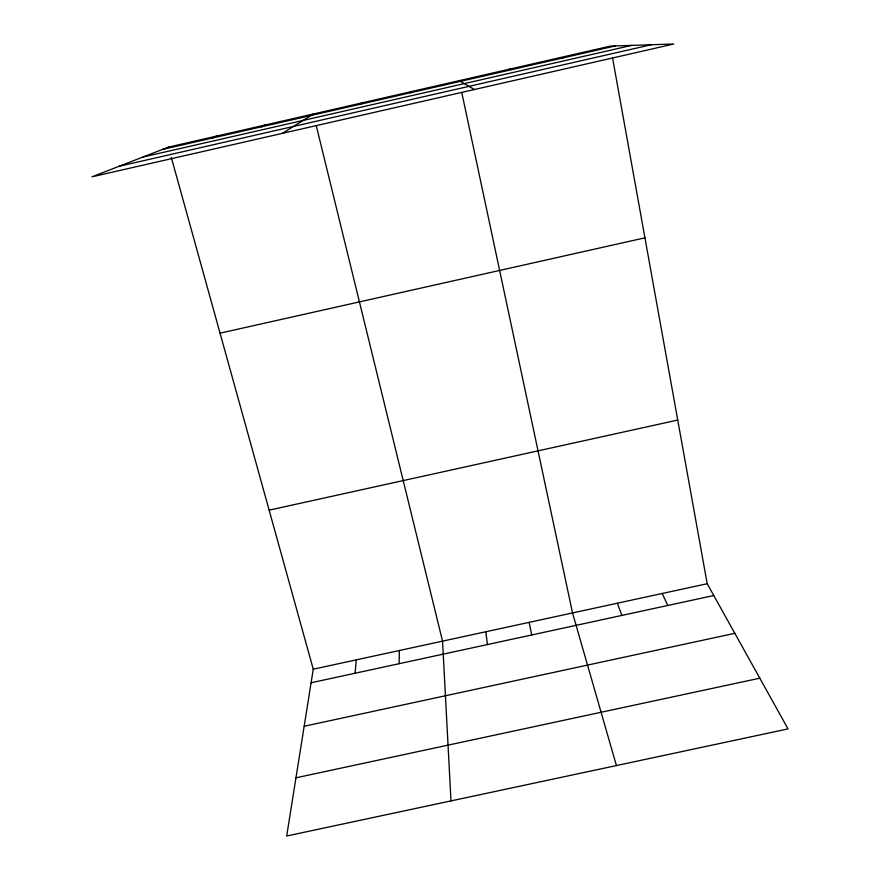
<?xml version="1.0" encoding="UTF-8"?>
<svg xmlns="http://www.w3.org/2000/svg" width="880" height="880" viewBox="0 0 880 880"><rect width="100%" height="100%" fill="white"/><g stroke="black" fill="none" stroke-linecap="round" stroke-linejoin="round"><path stroke-width="1.32" d="M399.113 663.696L399.377 650.518M410.498 92.763L410.531 91.784M355.069 673.244L356.279 659.868M171.325 157.509L313.258 669.196L286.693 836L788.04 728.904L707.201 583.726L612.59 58.157M360.679 104.148L361.911 102.894M282.414 133.353L313.401 113.982M261.338 126.852L264.979 125.048M211.827 138.16L216.667 136.092M162.415 149.457L615.406 45.936M142.868 157.047L631.576 45.397M119.24 166.232L651.156 44.748M220.055 333.179L644.93 237.831M269.148 510.147L677.732 420.057M313.258 669.196L707.201 583.726M311.102 682.77L713.757 595.518M304.172 726.253L734.811 633.314M295.966 777.81L759.803 678.183M559.922 57.64L563.64 57.761M509.531 69.157L511.984 69.575M459.239 80.652L474.397 89.518M662.222 593.483L667.788 605.473M617.342 603.218L621.896 615.417M616.418 765.567L572.539 612.942L461.78 92.587M316.294 125.796L442.552 641.146L450.989 800.899M529.133 622.358L531.729 634.964M485.804 631.763L487.443 644.556M168.443 147.114L91.96 176.825L673.805 44L610.423 46.101L168.443 147.114"/></g></svg>
